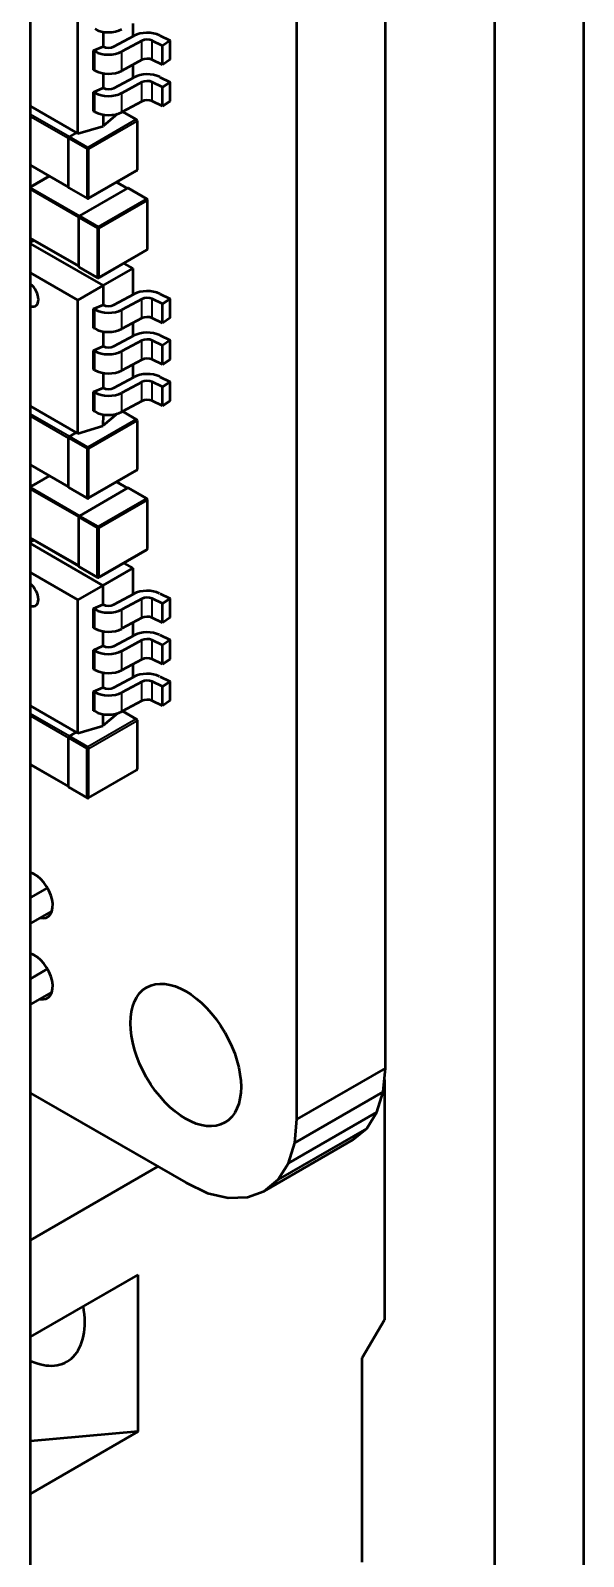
# Model space of a CAD drawing. Header units: millimetres. Extents: x 3137 to 5094, y 789 to 1822.
# Drawn here: x 4205.02 to 4212.09, y 1585.53 to 1605.06 of the extents above; entities that cross this region are included whole.
import ezdxf

# ---------------------------------------------------------------- set-up
doc = ezdxf.new("R2010")
doc.units = ezdxf.units.MM
doc.header["$LTSCALE"] = 1.8
doc.layers.add('외형선(ISO)', color=7, linetype='Continuous', lineweight=50)
doc.layers.add('좁은 외형선(ISO)', color=7, linetype='Continuous', lineweight=35)

msp = doc.modelspace()

# ---------------------------------------------------------------- linework, layer by layer
at = {"layer": '외형선(ISO)'}
for p, q in [((4209.558, 1591.783), (4209.558, 1613.59)), ((4208.424, 1591.129), (4208.424, 1613.101)), ((4210.958, 1583.214), (4210.958, 1611.791)), ((4212.09, 1611.138), (4212.09, 1582.56)), ((4205.019, 1578.478), (4205.019, 1607.055)), ((4205.624, 1603.743), (4205.624, 1605.448)), ((4206.326, 1605.154), (4206.326, 1604.987)), ((4205.946, 1605.047), (4205.946, 1604.858)), ((4206.085, 1604.857), (4206.34, 1604.994)), ((4206.442, 1604.931), (4206.187, 1604.794)), ((4206.707, 1604.869), (4206.575, 1604.933)), ((4206.671, 1604.999), (4206.803, 1604.935)), ((4206.803, 1604.935), (4206.707, 1604.869)), ((4206.803, 1604.69), (4206.803, 1604.935)), ((4205.825, 1604.806), (4205.946, 1604.858)), ((4205.825, 1604.561), (4205.825, 1604.806)), ((4205.84, 1604.797), (4205.825, 1604.806)), ((4206.707, 1604.624), (4206.707, 1604.869)), ((4205.84, 1604.552), (4205.825, 1604.561)), ((4206.442, 1604.686), (4206.187, 1604.549)), ((4206.326, 1604.623), (4206.326, 1604.456)), ((4206.707, 1604.624), (4206.575, 1604.688)), ((4206.803, 1604.69), (4206.707, 1604.624)), ((4205.946, 1604.516), (4205.946, 1604.328)), ((4206.085, 1604.326), (4206.34, 1604.463)), ((4206.442, 1604.4), (4206.187, 1604.263)), ((4206.707, 1604.338), (4206.575, 1604.402)), ((4206.671, 1604.468), (4206.803, 1604.404)), ((4206.803, 1604.404), (4206.707, 1604.338)), ((4206.707, 1604.093), (4206.707, 1604.338)), ((4206.803, 1604.16), (4206.803, 1604.404)), ((4205.825, 1604.275), (4205.946, 1604.328)), ((4205.825, 1604.03), (4205.825, 1604.275)), ((4205.84, 1604.267), (4205.825, 1604.275)), ((4206.442, 1604.155), (4206.187, 1604.018)), ((4206.707, 1604.093), (4206.575, 1604.157)), ((4206.803, 1604.16), (4206.707, 1604.093)), ((4205.019, 1604.093), (4205.624, 1603.743)), ((4205.84, 1604.022), (4205.825, 1604.03)), ((4206.132, 1603.995), (4205.946, 1603.838)), ((4205.946, 1603.985), (4205.946, 1603.838)), ((4206.198, 1604.024), (4206.374, 1603.922)), ((4205.517, 1603.704), (4205.605, 1603.754)), ((4205.624, 1603.743), (4205.946, 1603.838)), ((4206.382, 1603.908), (4206.382, 1603.281)), ((4205.505, 1603.057), (4205.505, 1603.684)), ((4205.019, 1603.34), (4205.505, 1603.059)), ((4205.019, 1603.34), (4205.019, 1603.34)), ((4205.26, 1603.201), (4205.019, 1603.061)), ((4205.019, 1603.057), (4205.263, 1603.199)), ((4205.761, 1602.913), (4206.374, 1603.268)), ((4205.508, 1603.05), (4205.745, 1602.913)), ((4205.648, 1602.69), (4206.262, 1603.044)), ((4206.122, 1603.122), (4206.259, 1603.043)), ((4206.27, 1603.045), (4206.506, 1602.909)), ((4206.514, 1602.268), (4206.514, 1602.895)), ((4205.636, 1602.043), (4205.637, 1602.67)), ((4205.636, 1602.045), (4205.019, 1602.402)), ((4205.019, 1602.359), (4205.065, 1602.375)), ((4205.019, 1602.333), (4205.946, 1601.798)), ((4206.506, 1602.254), (4205.892, 1601.899)), ((4205.876, 1601.899), (4205.64, 1602.036)), ((4205.946, 1601.798), (4206.325, 1602.017)), ((4206.21, 1602.083), (4206.325, 1602.017)), ((4206.325, 1602.017), (4206.325, 1601.681)), ((4205.623, 1601.611), (4205.019, 1601.961)), ((4205.946, 1601.798), (4205.623, 1601.611)), ((4205.946, 1601.798), (4205.946, 1601.553)), ((4205.623, 1599.907), (4205.623, 1601.611)), ((4206.085, 1601.551), (4206.339, 1601.688)), ((4206.442, 1601.625), (4206.187, 1601.488)), ((4206.706, 1601.563), (4206.574, 1601.627)), ((4206.671, 1601.693), (4206.803, 1601.629)), ((4206.803, 1601.629), (4206.706, 1601.563)), ((4206.803, 1601.385), (4206.803, 1601.629)), ((4205.825, 1601.5), (4205.946, 1601.553)), ((4205.825, 1601.255), (4205.825, 1601.5)), ((4205.84, 1601.492), (4205.825, 1601.5)), ((4206.706, 1601.318), (4206.706, 1601.563)), ((4205.84, 1601.247), (4205.825, 1601.255)), ((4205.946, 1601.21), (4205.946, 1601.022)), ((4206.442, 1601.38), (4206.187, 1601.243)), ((4206.325, 1601.318), (4206.325, 1601.15)), ((4206.706, 1601.318), (4206.574, 1601.382)), ((4206.803, 1601.385), (4206.706, 1601.318)), ((4205.825, 1600.969), (4205.946, 1601.022)), ((4206.085, 1601.021), (4206.339, 1601.158)), ((4206.442, 1601.094), (4206.187, 1600.957)), ((4206.706, 1601.032), (4206.574, 1601.096)), ((4206.671, 1601.163), (4206.803, 1601.099)), ((4206.803, 1601.099), (4206.706, 1601.032)), ((4206.706, 1600.787), (4206.706, 1601.032)), ((4206.803, 1600.854), (4206.803, 1601.099)), ((4205.825, 1600.725), (4205.825, 1600.969)), ((4205.84, 1600.961), (4205.825, 1600.969)), ((4206.442, 1600.85), (4206.187, 1600.712)), ((4206.706, 1600.787), (4206.574, 1600.852)), ((4206.803, 1600.854), (4206.706, 1600.787)), ((4205.84, 1600.716), (4205.825, 1600.725)), ((4205.946, 1600.68), (4205.946, 1600.491)), ((4206.084, 1600.49), (4206.339, 1600.627)), ((4206.325, 1600.787), (4206.325, 1600.62)), ((4206.67, 1600.632), (4206.803, 1600.568)), ((4205.825, 1600.439), (4205.946, 1600.491)), ((4205.825, 1600.194), (4205.825, 1600.439)), ((4205.84, 1600.43), (4205.825, 1600.439)), ((4206.442, 1600.564), (4206.187, 1600.427)), ((4206.706, 1600.502), (4206.574, 1600.566)), ((4206.803, 1600.568), (4206.706, 1600.502)), ((4206.706, 1600.257), (4206.706, 1600.502)), ((4206.802, 1600.323), (4206.803, 1600.568)), ((4205.019, 1600.256), (4205.623, 1599.907)), ((4206.442, 1600.319), (4206.187, 1600.182)), ((4206.706, 1600.257), (4206.574, 1600.321)), ((4206.802, 1600.323), (4206.706, 1600.257)), ((4205.839, 1600.185), (4205.825, 1600.194)), ((4206.131, 1600.159), (4205.945, 1600.002)), ((4205.946, 1600.149), (4205.945, 1600.002)), ((4206.198, 1600.188), (4206.374, 1600.086)), ((4206.382, 1600.072), (4206.382, 1599.445)), ((4205.504, 1599.221), (4205.505, 1599.848)), ((4205.516, 1599.867), (4205.604, 1599.918)), ((4205.623, 1599.907), (4205.945, 1600.002)), ((4205.019, 1599.503), (4205.504, 1599.223)), ((4205.259, 1599.364), (4205.019, 1599.225)), ((4205.019, 1599.221), (4205.263, 1599.362)), ((4205.76, 1599.077), (4206.374, 1599.431)), ((4206.122, 1599.286), (4206.259, 1599.206)), ((4205.508, 1599.213), (4205.744, 1599.077)), ((4205.647, 1598.853), (4206.261, 1599.208)), ((4206.269, 1599.209), (4206.505, 1599.072)), ((4206.513, 1598.431), (4206.513, 1599.058)), ((4205.636, 1598.207), (4205.636, 1598.834)), ((4205.636, 1598.209), (4205.019, 1598.565)), ((4205.019, 1598.523), (4205.064, 1598.539)), ((4205.019, 1598.497), (4205.945, 1597.961)), ((4206.505, 1598.417), (4205.891, 1598.063)), ((4205.623, 1597.775), (4205.019, 1598.124)), ((4205.875, 1598.063), (4205.639, 1598.2)), ((4205.945, 1597.961), (4206.325, 1598.181)), ((4206.21, 1598.247), (4206.325, 1598.181)), ((4206.325, 1598.181), (4206.325, 1597.845)), ((4205.945, 1597.961), (4205.623, 1597.775)), ((4205.945, 1597.961), (4205.945, 1597.716)), ((4205.622, 1596.071), (4205.623, 1597.775)), ((4205.824, 1597.664), (4205.945, 1597.716)), ((4206.084, 1597.715), (4206.339, 1597.852)), ((4206.441, 1597.789), (4206.186, 1597.652)), ((4206.706, 1597.727), (4206.574, 1597.791)), ((4206.67, 1597.857), (4206.802, 1597.793)), ((4206.802, 1597.793), (4206.706, 1597.727)), ((4206.706, 1597.482), (4206.706, 1597.727)), ((4206.802, 1597.548), (4206.802, 1597.793)), ((4205.824, 1597.419), (4205.824, 1597.664)), ((4205.839, 1597.655), (4205.824, 1597.664)), ((4206.441, 1597.544), (4206.186, 1597.407)), ((4206.706, 1597.482), (4206.574, 1597.546)), ((4206.802, 1597.548), (4206.706, 1597.482)), ((4205.839, 1597.41), (4205.824, 1597.419)), ((4205.945, 1597.374), (4205.945, 1597.186)), ((4206.084, 1597.184), (4206.339, 1597.321)), ((4206.325, 1597.481), (4206.325, 1597.314)), ((4206.67, 1597.326), (4206.802, 1597.262)), ((4205.824, 1597.133), (4205.945, 1597.186)), ((4205.824, 1596.888), (4205.824, 1597.133)), ((4205.839, 1597.124), (4205.824, 1597.133)), ((4206.441, 1597.258), (4206.186, 1597.121)), ((4206.706, 1597.196), (4206.573, 1597.26)), ((4206.802, 1597.262), (4206.706, 1597.196)), ((4206.706, 1596.951), (4206.706, 1597.196)), ((4206.802, 1597.017), (4206.802, 1597.262)), ((4206.441, 1597.013), (4206.186, 1596.876)), ((4206.325, 1596.951), (4206.325, 1596.783)), ((4206.706, 1596.951), (4206.573, 1597.015)), ((4206.802, 1597.017), (4206.706, 1596.951)), ((4205.839, 1596.88), (4205.824, 1596.888)), ((4205.945, 1596.843), (4205.945, 1596.655)), ((4206.084, 1596.654), (4206.339, 1596.791)), ((4206.441, 1596.727), (4206.186, 1596.59)), ((4206.705, 1596.665), (4206.573, 1596.729)), ((4206.67, 1596.796), (4206.802, 1596.732)), ((4206.802, 1596.732), (4206.705, 1596.665)), ((4206.802, 1596.487), (4206.802, 1596.732)), ((4205.824, 1596.602), (4205.945, 1596.655)), ((4205.824, 1596.357), (4205.824, 1596.602)), ((4205.839, 1596.594), (4205.824, 1596.602)), ((4206.705, 1596.42), (4206.705, 1596.665)), ((4205.019, 1596.419), (4205.622, 1596.071)), ((4205.839, 1596.349), (4205.824, 1596.357)), ((4206.441, 1596.483), (4206.186, 1596.345)), ((4206.197, 1596.351), (4206.373, 1596.25)), ((4206.705, 1596.42), (4206.573, 1596.484)), ((4206.802, 1596.487), (4206.705, 1596.42)), ((4205.622, 1596.071), (4205.945, 1596.165)), ((4206.13, 1596.323), (4205.945, 1596.165)), ((4205.945, 1596.312), (4205.945, 1596.165)), ((4206.381, 1596.236), (4206.381, 1595.609)), ((4205.504, 1595.384), (4205.504, 1596.011)), ((4205.515, 1596.031), (4205.603, 1596.082)), ((4205.019, 1595.666), (4205.504, 1595.386)), ((4205.759, 1595.241), (4206.373, 1595.595)), ((4205.507, 1595.377), (4205.743, 1595.241)), ((4205.236, 1594.09), (4205.019, 1593.964)), ((4205.019, 1593.632), (4205.293, 1593.791)), ((4205.235, 1593.053), (4205.019, 1592.927)), ((4205.019, 1592.596), (4205.293, 1592.754)), ((4209.558, 1591.783), (4208.424, 1591.129)), ((4209.53, 1591.479), (4209.558, 1591.783)), ((4205.019, 1591.463), (4207.003, 1590.317)), ((4209.53, 1591.479), (4208.397, 1590.825)), ((4209.449, 1591.218), (4209.53, 1591.479)), ((4209.544, 1591.631), (4209.544, 1588.562)), ((4209.449, 1591.218), (4208.316, 1590.564)), ((4208.397, 1590.825), (4208.424, 1591.129)), ((4209.318, 1591.01), (4209.449, 1591.218)), ((4209.141, 1590.864), (4208.008, 1590.209)), ((4209.318, 1591.01), (4208.185, 1590.356)), ((4209.141, 1590.864), (4209.318, 1591.01)), ((4208.316, 1590.564), (4208.397, 1590.825)), ((4205.019, 1589.582), (4206.647, 1590.523)), ((4208.185, 1590.356), (4208.316, 1590.564)), ((4207.003, 1590.317), (4207.28, 1590.181)), ((4208.008, 1590.209), (4208.185, 1590.356)), ((4207.28, 1590.181), (4207.547, 1590.12)), ((4207.547, 1590.12), (4207.793, 1590.13)), ((4207.793, 1590.13), (4208.008, 1590.209)), ((4205.019, 1588.341), (4206.397, 1589.137)), ((4206.397, 1587.129), (4206.397, 1589.137)), ((4209.261, 1588.072), (4209.544, 1588.562)), ((4209.261, 1585.459), (4209.261, 1588.072)), ((4206.397, 1587.129), (4205.019, 1586.333)), ((4206.397, 1587.129), (4205.019, 1587.006))]:
    msp.add_line(p, q, dxfattribs=at)
for centre, start, end in [((4206.366, 1603.908), 359.9906, 59.9906), ((4206.366, 1603.281), 300, 359.9906), ((4205.753, 1602.927), 239.9906, 300), ((4206.498, 1602.895), 359.9906, 59.9906), ((4206.498, 1602.268), 300, 359.9906), ((4205.884, 1601.913), 239.9906, 300), ((4206.366, 1600.072), 359.9906, 59.9906), ((4206.366, 1599.445), 300, 359.9906), ((4205.752, 1599.091), 239.9906, 300), ((4206.497, 1599.058), 359.9906, 59.9906), ((4206.497, 1598.431), 300, 359.9906), ((4205.883, 1598.077), 239.9906, 300), ((4206.365, 1596.236), 359.9906, 59.9906), ((4206.365, 1595.609), 300, 359.9906), ((4205.751, 1595.254), 239.9906, 300)]:
    msp.add_arc(centre, 0.016, start, end, dxfattribs=at)
for centre, major_axis, ratio, start_param, end_param in [((4206.017, 1605.185), (-0.25, 0), 0.57746, 0.785493, 2.321383), ((4206.51, 1604.889), (0.25, 0), 0.57746, 0.872759, 2.321383), ((4206.51, 1604.889), (-0.1, 0), 0.57746, 4.014352, 5.462975), ((4206.017, 1604.899), (-0.25, 0), 0.57746, 0.785493, 2.321383), ((4206.017, 1604.899), (0.1, 0), 0.57746, 3.927086, 5.462975), ((4206.017, 1604.654), (-0.25, 0), 0.57746, 0.785493, 2.321383), ((4206.51, 1604.644), (-0.1, 0), 0.57746, 4.014352, 5.462975), ((4206.51, 1604.358), (0.25, 0), 0.57746, 0.872759, 2.321383), ((4206.51, 1604.358), (-0.1, 0), 0.57746, 4.014352, 5.462975), ((4206.017, 1604.369), (-0.25, 0), 0.57746, 0.785493, 2.321383), ((4206.017, 1604.369), (0.1, 0), 0.57746, 3.927086, 5.462975), ((4206.51, 1604.113), (-0.1, 0), 0.57746, 4.014352, 5.462975), ((4206.017, 1604.124), (-0.25, 0), 0.57746, 0.785493, 2.321383), ((4205.517, 1603.69), (0.008, 0.0139), 0.577241, 0.785493, 2.356289), ((4205.516, 1603.063), (-0.008, -0.0139), 0.577241, 5.497882, 6.283185), ((4206.262, 1603.031), (0.008, 0.0139), 0.577241, 0, 0.785493), ((4205.648, 1602.677), (0.008, 0.0139), 0.577241, 0.785493, 2.356289), ((4205.648, 1602.05), (-0.008, -0.0139), 0.577241, 5.497882, 6.283185), ((4204.995, 1601.69), (0.088, -0.152), 0.57735, 5.691292, 8.445875), ((4206.51, 1601.583), (0.25, 0), 0.57746, 0.872759, 2.321383), ((4206.51, 1601.583), (-0.1, 0), 0.57746, 4.014352, 5.462975), ((4206.016, 1601.594), (-0.25, 0), 0.57746, 0.785493, 2.321383), ((4206.016, 1601.594), (0.1, 0), 0.57746, 3.927086, 5.462975), ((4206.016, 1601.349), (-0.25, 0), 0.57746, 0.785493, 2.321383), ((4206.51, 1601.052), (0.25, 0), 0.57746, 0.872759, 2.321383), ((4206.51, 1601.338), (-0.1, 0), 0.57746, 4.014352, 5.462975), ((4206.016, 1601.063), (0.1, 0), 0.57746, 3.927086, 5.462975), ((4206.51, 1601.052), (-0.1, 0), 0.57746, 4.014352, 5.462975), ((4206.016, 1601.063), (-0.25, 0), 0.57746, 0.785493, 2.321383), ((4206.51, 1600.807), (-0.1, 0), 0.57746, 4.014352, 5.462975), ((4206.016, 1600.818), (-0.25, 0), 0.57746, 0.785493, 2.321383), ((4206.51, 1600.522), (0.25, 0), 0.57746, 0.872759, 2.321383), ((4206.016, 1600.532), (-0.25, 0), 0.57746, 0.785493, 2.321383), ((4206.016, 1600.532), (0.1, 0), 0.57746, 3.927086, 5.462975), ((4206.51, 1600.522), (-0.1, 0), 0.57746, 4.014352, 5.462975), ((4206.51, 1600.277), (-0.1, 0), 0.57746, 4.014352, 5.462975), ((4206.016, 1600.287), (-0.25, 0), 0.57746, 0.785493, 2.321383), ((4205.516, 1599.854), (0.008, 0.0139), 0.577241, 0.785493, 2.356289), ((4205.516, 1599.227), (-0.008, -0.0139), 0.577241, 5.497882, 6.283185), ((4206.261, 1599.195), (0.008, 0.0139), 0.577241, 0, 0.785493), ((4205.647, 1598.84), (0.008, 0.0139), 0.577241, 0.785493, 2.356289), ((4205.647, 1598.213), (-0.008, -0.0139), 0.577241, 5.497882, 6.283185), ((4204.994, 1597.853), (0.088, -0.152), 0.57735, 5.696476, 8.440691), ((4206.509, 1597.747), (0.25, 0), 0.57746, 0.872759, 2.321383), ((4206.016, 1597.757), (0.1, 0), 0.57746, 3.927086, 5.462975), ((4206.509, 1597.747), (-0.1, 0), 0.57746, 4.014352, 5.462975), ((4206.016, 1597.757), (-0.25, 0), 0.57746, 0.785493, 2.321383), ((4206.509, 1597.502), (-0.1, 0), 0.57746, 4.014352, 5.462975), ((4206.016, 1597.512), (-0.25, 0), 0.57746, 0.785493, 2.321383), ((4206.509, 1597.216), (0.25, 0), 0.57746, 0.872759, 2.321383), ((4206.016, 1597.227), (-0.25, 0), 0.57746, 0.785493, 2.321383), ((4206.016, 1597.227), (0.1, 0), 0.57746, 3.927086, 5.462975), ((4206.509, 1597.216), (-0.1, 0), 0.57746, 4.014352, 5.462975), ((4206.509, 1596.971), (-0.1, 0), 0.57746, 4.014352, 5.462975), ((4206.016, 1596.982), (-0.25, 0), 0.57746, 0.785493, 2.321383), ((4206.509, 1596.685), (0.25, 0), 0.57746, 0.872759, 2.321383), ((4206.509, 1596.685), (-0.1, 0), 0.57746, 4.014352, 5.462975), ((4206.016, 1596.696), (-0.25, 0), 0.57746, 0.785493, 2.321383), ((4206.016, 1596.696), (0.1, 0), 0.57746, 3.927086, 5.462975), ((4206.016, 1596.451), (-0.25, 0), 0.57746, 0.785493, 2.321383), ((4206.509, 1596.44), (-0.1, 0), 0.57746, 4.014352, 5.462975), ((4205.515, 1596.018), (0.008, 0.0139), 0.577241, 0.785493, 2.356289), ((4205.515, 1595.391), (-0.008, -0.0139), 0.577241, 5.497882, 6.283185), ((4205.073, 1593.996), (0.163, -0.281), 0.57735, 5.796119, 8.879371), ((4205.073, 1592.959), (0.163, -0.281), 0.57735, 5.796119, 8.878608), ((4204.934, 1588.978), (0.55, -0.953), 0.57735, 5.607096, 7.283391)]:
    msp.add_ellipse(centre, major_axis=major_axis, ratio=ratio, start_param=start_param, end_param=end_param, dxfattribs=at)
msp.add_ellipse((4207.003, 1591.95), major_axis=(0.5, -0.866), ratio=0.57735, dxfattribs=at)
at = {"layer": '좁은 외형선(ISO)'}
for p, q in [((4206.442, 1604.686), (4206.442, 1604.931)), ((4206.575, 1604.688), (4206.575, 1604.933)), ((4205.84, 1604.552), (4205.84, 1604.797)), ((4206.187, 1604.549), (4206.187, 1604.794)), ((4206.442, 1604.155), (4206.442, 1604.4)), ((4206.575, 1604.157), (4206.575, 1604.402)), ((4205.84, 1604.022), (4205.84, 1604.267)), ((4206.187, 1604.018), (4206.187, 1604.263)), ((4205.516, 1603.703), (4205.019, 1603.99)), ((4205.019, 1603.964), (4205.505, 1603.683)), ((4206.194, 1604.021), (4206.366, 1603.922)), ((4206.366, 1603.922), (4205.753, 1603.567)), ((4205.764, 1603.548), (4206.378, 1603.902)), ((4206.378, 1603.902), (4206.378, 1603.275)), ((4205.505, 1603.684), (4205.741, 1603.548)), ((4205.753, 1603.567), (4205.517, 1603.704)), ((4205.741, 1602.921), (4205.741, 1603.548)), ((4205.764, 1602.921), (4205.764, 1603.548)), ((4205.019, 1603.345), (4205.505, 1603.064)), ((4205.023, 1603.337), (4205.019, 1603.334)), ((4206.378, 1603.275), (4205.764, 1602.921)), ((4205.019, 1603.053), (4205.647, 1602.689)), ((4205.637, 1602.669), (4205.019, 1603.026)), ((4205.505, 1603.057), (4205.741, 1602.921)), ((4206.117, 1603.119), (4206.255, 1603.04)), ((4206.262, 1603.044), (4206.498, 1602.908)), ((4205.884, 1602.553), (4206.498, 1602.908)), ((4205.895, 1602.534), (4206.509, 1602.888)), ((4206.509, 1602.888), (4206.509, 1602.261)), ((4205.637, 1602.67), (4205.873, 1602.534)), ((4205.648, 1602.69), (4205.884, 1602.553)), ((4205.636, 1602.051), (4205.019, 1602.407)), ((4205.873, 1601.907), (4205.873, 1602.534)), ((4205.895, 1601.907), (4205.895, 1602.534)), ((4206.509, 1602.261), (4205.895, 1601.907)), ((4205.636, 1602.043), (4205.873, 1601.907)), ((4206.442, 1601.38), (4206.442, 1601.625)), ((4206.574, 1601.382), (4206.574, 1601.627)), ((4205.84, 1601.247), (4205.84, 1601.492)), ((4206.187, 1601.243), (4206.187, 1601.488)), ((4206.442, 1600.85), (4206.442, 1601.094)), ((4206.574, 1600.852), (4206.574, 1601.096)), ((4205.84, 1600.716), (4205.84, 1600.961)), ((4206.187, 1600.712), (4206.187, 1600.957)), ((4205.839, 1600.185), (4205.84, 1600.43)), ((4206.187, 1600.182), (4206.187, 1600.427)), ((4206.442, 1600.319), (4206.442, 1600.564)), ((4206.574, 1600.321), (4206.574, 1600.566)), ((4205.515, 1599.867), (4205.019, 1600.154)), ((4205.019, 1600.128), (4205.505, 1599.847)), ((4206.366, 1600.085), (4205.752, 1599.731)), ((4205.763, 1599.711), (4206.377, 1600.066)), ((4206.193, 1600.185), (4206.366, 1600.085)), ((4206.377, 1600.066), (4206.377, 1599.439)), ((4205.505, 1599.848), (4205.741, 1599.711)), ((4205.752, 1599.731), (4205.516, 1599.867)), ((4205.741, 1599.084), (4205.741, 1599.711)), ((4205.763, 1599.084), (4205.763, 1599.711)), ((4205.019, 1599.509), (4205.504, 1599.228)), ((4205.023, 1599.501), (4205.019, 1599.498)), ((4206.377, 1599.439), (4205.763, 1599.084)), ((4206.117, 1599.283), (4206.254, 1599.204)), ((4205.019, 1599.216), (4205.647, 1598.853)), ((4205.636, 1598.833), (4205.019, 1599.19)), ((4205.504, 1599.221), (4205.741, 1599.084)), ((4205.883, 1598.717), (4206.497, 1599.071)), ((4206.261, 1599.208), (4206.497, 1599.071)), ((4205.895, 1598.697), (4206.509, 1599.052)), ((4206.509, 1599.052), (4206.508, 1598.425)), ((4205.636, 1598.834), (4205.872, 1598.697)), ((4205.647, 1598.853), (4205.883, 1598.717)), ((4205.872, 1598.07), (4205.872, 1598.697)), ((4205.895, 1598.07), (4205.895, 1598.697)), ((4205.636, 1598.214), (4205.019, 1598.571)), ((4206.508, 1598.425), (4205.895, 1598.07)), ((4205.636, 1598.207), (4205.872, 1598.07)), ((4206.441, 1597.544), (4206.441, 1597.789)), ((4206.574, 1597.546), (4206.574, 1597.791)), ((4205.839, 1597.41), (4205.839, 1597.655)), ((4206.186, 1597.407), (4206.186, 1597.652)), ((4205.839, 1596.88), (4205.839, 1597.124)), ((4206.186, 1596.876), (4206.186, 1597.121)), ((4206.441, 1597.013), (4206.441, 1597.258)), ((4206.573, 1597.015), (4206.573, 1597.26)), ((4206.441, 1596.483), (4206.441, 1596.727)), ((4206.573, 1596.484), (4206.573, 1596.729)), ((4205.839, 1596.349), (4205.839, 1596.594)), ((4206.186, 1596.345), (4206.186, 1596.59)), ((4206.192, 1596.349), (4206.365, 1596.249)), ((4205.515, 1596.03), (4205.019, 1596.317)), ((4205.019, 1596.291), (4205.504, 1596.01)), ((4206.365, 1596.249), (4205.751, 1595.894)), ((4205.763, 1595.875), (4206.377, 1596.229)), ((4206.377, 1596.229), (4206.376, 1595.602)), ((4205.504, 1596.011), (4205.74, 1595.875)), ((4205.751, 1595.894), (4205.515, 1596.031)), ((4205.74, 1595.248), (4205.74, 1595.875)), ((4205.763, 1595.248), (4205.763, 1595.875)), ((4205.019, 1595.672), (4205.504, 1595.392)), ((4206.376, 1595.602), (4205.763, 1595.248)), ((4205.504, 1595.384), (4205.74, 1595.248))]:
    msp.add_line(p, q, dxfattribs=at)
for centre, major_axis, ratio, start_param, end_param in [((4206.366, 1603.908), (0.008, 0.0139), 0.577241, 0, 0.785493), ((4206.366, 1603.908), (0.008, -0.0139), 0.57735, 0.785208, 2.356005), ((4206.366, 1603.908), (0.016, 0), 0.57746, 5.497882, 6.283185), ((4205.753, 1603.554), (0.008, 0.0139), 0.577241, 0.785493, 2.356289), ((4205.753, 1603.554), (0.008, -0.0139), 0.57735, 0.785208, 2.356005), ((4205.753, 1603.554), (0.016, 0), 0.57746, 3.927086, 5.497882), ((4206.366, 1603.281), (0.008, -0.0139), 0.57735, 0, 0.785208), ((4206.366, 1603.281), (0.016, 0), 0.57746, 5.497882, 6.283185), ((4205.753, 1602.927), (-0.008, -0.0139), 0.577241, 5.497882, 6.283185), ((4205.753, 1602.927), (0.016, 0), 0.57746, 3.927086, 5.497882), ((4205.753, 1602.927), (0.008, -0.0139), 0.57735, 0, 0.785208), ((4206.498, 1602.895), (0.008, 0.0139), 0.577241, 0, 0.785493), ((4206.498, 1602.895), (0.008, -0.0139), 0.57735, 0.785208, 2.356005), ((4206.498, 1602.895), (0.016, 0), 0.57746, 5.497882, 6.283185), ((4205.884, 1602.54), (0.008, 0.0139), 0.577241, 0.785493, 2.356289), ((4205.884, 1602.54), (0.016, 0), 0.57746, 3.927086, 5.497882), ((4205.884, 1602.54), (0.008, -0.0139), 0.57735, 0.785208, 2.356005), ((4206.498, 1602.268), (0.008, -0.0139), 0.57735, 0, 0.785208), ((4206.498, 1602.268), (0.016, 0), 0.57746, 5.497882, 6.283185), ((4205.884, 1601.913), (-0.008, -0.0139), 0.577241, 5.497882, 6.283185), ((4205.884, 1601.913), (0.016, 0), 0.57746, 3.927086, 5.497882), ((4205.884, 1601.913), (0.008, -0.0139), 0.57735, 0, 0.785208), ((4206.366, 1600.072), (0.008, 0.0139), 0.577241, 0, 0.785493), ((4206.366, 1600.072), (0.008, -0.0139), 0.57735, 0.785208, 2.356005), ((4206.366, 1600.072), (0.016, 0), 0.57746, 5.497882, 6.283185), ((4205.752, 1599.718), (0.008, 0.0139), 0.577241, 0.785493, 2.356289), ((4205.752, 1599.718), (0.016, 0), 0.57746, 3.927086, 5.497882), ((4205.752, 1599.718), (0.008, -0.0139), 0.57735, 0.785208, 2.356005), ((4206.366, 1599.445), (0.008, -0.0139), 0.57735, 0, 0.785208), ((4206.366, 1599.445), (0.016, 0), 0.57746, 5.497882, 6.283185), ((4205.752, 1599.091), (-0.008, -0.0139), 0.577241, 5.497882, 6.283185), ((4205.752, 1599.091), (0.016, 0), 0.57746, 3.927086, 5.497882), ((4205.752, 1599.091), (0.008, -0.0139), 0.57735, 0, 0.785208), ((4206.497, 1599.058), (0.008, 0.0139), 0.577241, 0, 0.785493), ((4206.497, 1599.058), (0.008, -0.0139), 0.57735, 0.785208, 2.356005), ((4206.497, 1599.058), (0.016, 0), 0.57746, 5.497882, 6.283185), ((4205.883, 1598.704), (0.008, 0.0139), 0.577241, 0.785493, 2.356289), ((4205.883, 1598.704), (0.016, 0), 0.57746, 3.927086, 5.497882), ((4205.883, 1598.704), (0.008, -0.0139), 0.57735, 0.785208, 2.356005), ((4206.497, 1598.431), (0.008, -0.0139), 0.57735, 0, 0.785208), ((4206.497, 1598.431), (0.016, 0), 0.57746, 5.497882, 6.283185), ((4205.883, 1598.077), (-0.008, -0.0139), 0.577241, 5.497882, 6.283185), ((4205.883, 1598.077), (0.016, 0), 0.57746, 3.927086, 5.497882), ((4205.883, 1598.077), (0.008, -0.0139), 0.57735, 0, 0.785208), ((4206.365, 1596.236), (0.008, 0.0139), 0.577241, 0, 0.785493), ((4206.365, 1596.236), (0.008, -0.0139), 0.57735, 0.785208, 2.356005), ((4206.365, 1596.236), (0.016, 0), 0.57746, 5.497882, 6.283185), ((4205.751, 1595.881), (0.008, 0.0139), 0.577241, 0.785493, 2.356289), ((4205.751, 1595.881), (0.016, 0), 0.57746, 3.927086, 5.497882), ((4205.751, 1595.881), (0.008, -0.0139), 0.57735, 0.785208, 2.356005), ((4206.365, 1595.609), (0.008, -0.0139), 0.57735, 0, 0.785208), ((4206.365, 1595.609), (0.016, 0), 0.57746, 5.497882, 6.283185), ((4205.751, 1595.254), (-0.008, -0.0139), 0.577241, 5.497882, 6.283185), ((4205.751, 1595.254), (0.016, 0), 0.57746, 3.927086, 5.497882), ((4205.751, 1595.254), (0.008, -0.0139), 0.57735, 0, 0.785208)]:
    msp.add_ellipse(centre, major_axis=major_axis, ratio=ratio, start_param=start_param, end_param=end_param, dxfattribs=at)

doc.saveas('drawing.dxf')
